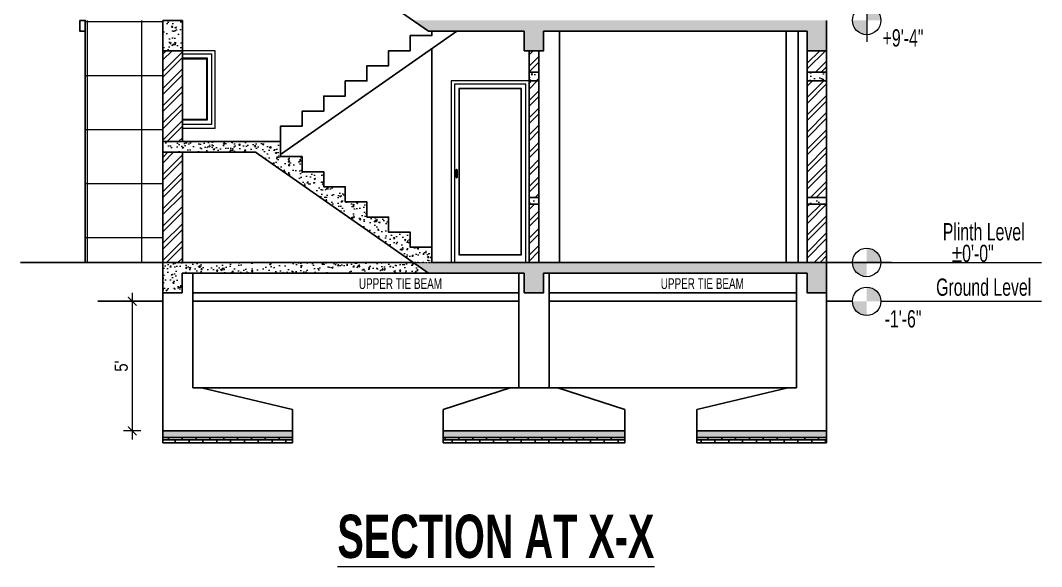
# Model space of a CAD drawing. Header units: inches. Extents: x -9985691 to 3643, y -3270716 to 4788.
# Drawn here: x -4965288 to -4964815.6, y -3265866.1 to -3265613.3 of the extents above; entities that cross this region are included whole.
import ezdxf

# ---------------------------------------------------------------- set-up
doc = ezdxf.new("R2010")
doc.units = ezdxf.units.IN
doc.header["$LTSCALE"] = 2
doc.header["$MEASUREMENT"] = 0
doc.header["$PDMODE"] = 34
doc.linetypes.add('ACAD_ISO02W100', pattern=[15, 12, -3])
doc.linetypes.add('CENTER', pattern=[2, 1.25, -0.25, 0.25, -0.25])
doc.layers.get('0').update_dxf_attribs({"linetype": 'CONTINUOUS'})
doc.layers.get('DEFPOINTS').update_dxf_attribs({"color": 141, "linetype": 'CONTINUOUS'})
for name, color, linetype, lineweight in [('Annotate-Bold.w', 187, 'CONTINUOUS', 18), ('DIM 1-100', 4, 'CONTINUOUS', 13), ('Door-Window', 47, 'CONTINUOUS', 15), ('HATCH', 60, 'ACAD_ISO02W100', 13), ('Text-100.w', 254, 'CONTINUOUS', 9), ('window', 4, 'CONTINUOUS', 13)]:
    doc.layers.add(name, color=color, linetype=linetype, lineweight=lineweight)
doc.styles.add('Arial', font='arial.ttf', dxfattribs={"width": 0.8, "height": 12})
doc.styles.get("Standard").update_dxf_attribs({"font": 'ARIALN.TTF'})
doc.dimstyles.new('1 by 96', dxfattribs={"dimtxt": 6, "dimasz": 4, "dimexe": 4, "dimexo": 4, "dimgap": 2, "dimtad": 1, "dimdec": 0, "dimzin": 0, "dimdsep": 46, "dimlunit": 4, "dimtxsty": 'Standard', "dimblk": 'ARCHTICK', "dimcen": 0, "dimdle": 4, "dimadec": 0, "dimazin": 0, "dimtfac": 1, "dimtdec": 0, "dimtix": 1, "dimtofl": 0, "dimtmove": 1, "dimatfit": 3, "dimldrblk": 'ARCHTICK', "dimfxl": 4, "dimfxlon": 1, "dimtolj": 1, "dimtzin": 0, "dimlwd": -1, "dimlwe": -1, "dimarcsym": 0})
pattern_1 = [(50, (36993.127, -2588.8153), (7.172601826, -0.62752135), [0.75, -8.25]), (355, (36993.127, -2588.815), (-1.387513336, 7.521921337), [0.6, -6.6]), (100.45144446, (36993.7246, -2588.8676), (5.785088467, 6.89439991), [0.63740192, -7.01142112]), (46.1842, (36993.127, -2586.815), (10.672413307, -1.655192808), [1.125, -12.375]), (96.63563549, (36994.016, -2586.953), (9.346619457, 9.741186008), [0.95610342, -10.5171376]), (351.184164, (36993.127, -2586.815), (9.34661945, 9.741186003), [0.9, -9.90000001]), (21, (36994.127, -2587.3153), (5.969070521, -4.0261889067), [0.75, -8.25]), (326, (36994.127, -2587.315), (2.433153319, 7.2515004505), [0.6, -6.6]), (71.45144474, (36994.624, -2587.651), (8.402223767, 3.225311528), [0.6374019, -7.01142112]), (37.5, (36993.1269, -2588.8153), (0.1215985532, 3.3289385383), [0, -6.52, 0, -6.7, 0, -6.625]), (7.5, (36993.127, -2588.8153), (2.6306953744, 3.9441171188), [0, -3.82, 0, -6.37, 0, -2.525]), (327.5, (36990.8969, -2588.8153), (5.3382243617, -0.2255487173), [0, -2.5, 0, -7.8, 0, -10.35]), (317.5, (36989.897, -2588.8153), (5.8318616934, 1.0010498233), [0, -3.25, 0, -5.18, 0, -7.35])]
pattern_2 = [(45, (36993.127, -2588.8153), (-3.977475644, 3.977475644), []), (45, (36995.7785, -2588.8153), (-3.977475644, 3.977475644), [])]

# ---------------------------------------------------------------- blocks, each defined once
blk = doc.blocks.new('_ArchTick')
at = {"color": 0, "linetype": 'ByBlock', "const_width": 0.15}
blk.add_lwpolyline([(-0.5, -0.5), (0.5, 0.5)], dxfattribs=at)
blk = doc.blocks.new('*D1443')
at = {"layer": 'DEFPOINTS', "color": 0, "ltscale": 0.5, "transparency": 16777216}
for p in [(-4965222.14, -3265743.34), (-4965236.23, -3265803.34), (-4965222.14, -3265803.34)]:
    blk.add_point(p, dxfattribs=at)
at = {"layer": 'DIM 1-100', "color": 0, "ltscale": 0.5, "transparency": 16777216}
for p, q in [((-4965232.23, -3265743.34), (-4965240.23, -3265743.34)), ((-4965236.23, -3265739.34), (-4965236.23, -3265807.34)), ((-4965232.23, -3265803.34), (-4965240.23, -3265803.34))]:
    blk.add_line(p, q, dxfattribs=at)
at = {"layer": 'DIM 1-100', "color": 0, "ltscale": 0.5, "transparency": 16777216, "xscale": 4, "yscale": 4, "zscale": 4}
for p, rotation in [((-4965236.23, -3265743.34), 90), ((-4965236.23, -3265803.34), 270)]:
    blk.add_blockref('_ArchTick', p, dxfattribs=dict(at, rotation=rotation))
at = {"layer": 'DIM 1-100', "color": 0, "ltscale": 0.5, "transparency": 16777216, "insert": (-4965241.28, -3265773.34), "char_height": 6, "attachment_point": 5, "rotation": 90}
blk.add_mtext("\\A1;5'", dxfattribs=at)

msp = doc.modelspace()

# ---------------------------------------------------------------- hatches: boundary and pattern name
at = {"ltscale": 0.5}
h = msp.add_hatch(dxfattribs=at)
h.set_pattern_fill('AR-CONC', color=256, style=0)
h.set_pattern_definition([(50, (81375.682, -4530.7035), (7.172601826, -0.62752135), [0.75, -8.25]), (355, (81375.682, -4530.7035), (-1.387513336, 7.521921337), [0.6, -6.6]), (100.4514, (81376.28, -4530.756), (5.785093817, 6.894395421), [0.6374019, -7.01142112]), (46.1842, (81375.682, -4528.7035), (10.672410486, -1.655190143), [1.125, -12.375]), (96.6356, (81376.571, -4528.841), (9.346627055, 9.741178709), [0.95610288, -10.51713]), (351.1842, (81375.682, -4528.704), (9.346619451, 9.74118601), [0.9, -9.9]), (21, (81376.682, -4529.2035), (5.969070521, -4.0261889067), [0.75, -8.25]), (326, (81376.682, -4529.2035), (2.433153319, 7.2515004505), [0.6, -6.6]), (71.4514, (81377.1795, -4529.539), (8.402226286, 3.225304967), [0.6374019, -7.01142112]), (37.5, (81375.682, -4530.7035), (0.1215985532, 3.3289385383), [0, -6.52, 0, -6.7, 0, -6.625]), (7.5, (81375.682, -4530.7035), (2.6306953744, 3.9441171188), [0, -3.82, 0, -6.37, 0, -2.525]), (327.5, (81373.452, -4530.7035), (5.3382243617, -0.2255487173), [0, -2.5, 0, -7.8, 0, -10.35]), (317.5, (81372.452, -4530.7035), (5.8318616934, 1.0010498233), [0, -3.25, 0, -5.18, 0, -7.35])])
h.paths.add_polyline_path([(-4965162.14, -3265806.34), (-4965162.14, -3265803.34), (-4965222.14, -3265803.34), (-4965222.14, -3265806.34)])
h.paths.add_polyline_path([(-4965008.42, -3265806.34), (-4965008.42, -3265803.34), (-4965092.42, -3265803.34), (-4965092.42, -3265806.34)])
h.paths.add_polyline_path([(-4964975.04, -3265803.34), (-4964975.04, -3265806.34), (-4964915.04, -3265806.34), (-4964915.04, -3265803.34)])
h = msp.add_hatch(dxfattribs=at)
h.set_pattern_fill('AR-B816', color=256, scale=0.4, style=0)
h.set_pattern_definition([(0, (81375.682, -4530.7035), (0, 3.2), []), (90, (81375.682, -4530.7035), (-3.2, 3.2), [3.2, -3.2])])
h.paths.add_polyline_path([(-4965162.14, -3265808.84), (-4965162.14, -3265806.34), (-4965222.14, -3265806.34), (-4965222.14, -3265808.84)])
h.paths.add_polyline_path([(-4965092.42, -3265806.34), (-4965092.42, -3265808.84), (-4965008.42, -3265808.84), (-4965008.42, -3265806.34)])
h.paths.add_polyline_path([(-4964975.04, -3265806.34), (-4964975.04, -3265808.84), (-4964915.04, -3265808.84), (-4964915.04, -3265806.34)])
at = {"layer": 'Annotate-Bold.w', "ltscale": 0.005}
h = msp.add_hatch(color=256, dxfattribs=at)
h.dxf.hatch_style = 1
h.paths.add_polyline_path([(-4964896.51, -3265606.74), (-4964896.51, -3265613.34), (-4964889.91, -3265613.34, 0.414214)])
h.paths.add_polyline_path([(-4964896.51, -3265619.93), (-4964896.51, -3265613.34), (-4964903.11, -3265613.34, 0.414214)])
h = msp.add_hatch(color=256, dxfattribs=at)
h.dxf.hatch_style = 1
h.paths.add_polyline_path([(-4964896.51, -3265718.74), (-4964896.51, -3265725.34), (-4964889.91, -3265725.34, 0.414214)])
h.paths.add_polyline_path([(-4964896.51, -3265731.93), (-4964896.51, -3265725.34), (-4964903.11, -3265725.34, 0.414214)])
h = msp.add_hatch(color=256, dxfattribs=at)
h.dxf.hatch_style = 1
h.paths.add_polyline_path([(-4964896.51, -3265736.74), (-4964896.51, -3265743.34), (-4964889.91, -3265743.34, 0.414214)])
h.paths.add_polyline_path([(-4964896.51, -3265749.93), (-4964896.51, -3265743.34), (-4964903.11, -3265743.34, 0.414214)])
at = {"layer": 'Door-Window', "linetype": 'ByBlock'}
h = msp.add_hatch(dxfattribs=at)
h.set_pattern_fill('AR-CONC', color=256)
h.set_pattern_definition(pattern_1)
h.paths.add_polyline_path([(-4965213.05, -3265613.34), (-4965222.14, -3265613.34), (-4965222.14, -3265627.34), (-4965213.05, -3265627.34)])
h = msp.add_hatch(dxfattribs=at)
h.set_pattern_fill('AR-CONC', color=256)
h.set_pattern_definition(pattern_1)
h.paths.add_polyline_path([(-4965054.92, -3265618.34), (-4965054.92, -3265627.34), (-4965045.92, -3265627.34), (-4965045.92, -3265618.34), (-4964924.03, -3265618.34), (-4964924.03, -3265627.34), (-4964915.04, -3265627.34), (-4964915.04, -3265618.34), (-4964915.04, -3265613.34), (-4965106.39, -3265613.34), (-4965099.25, -3265618.34)])
h = msp.add_hatch(dxfattribs=at)
h.set_pattern_fill('AR-CONC', color=256)
h.set_pattern_definition(pattern_1)
h.paths.add_polyline_path([(-4965048.17, -3265637.34), (-4965052.67, -3265637.34), (-4965052.67, -3265641.34), (-4965048.17, -3265641.34)])
h = msp.add_hatch(dxfattribs=at)
h.set_pattern_fill('AR-CONC', color=256)
h.set_pattern_definition(pattern_1)
h.paths.add_polyline_path([(-4964915.04, -3265637.34), (-4964924.03, -3265637.34), (-4964924.03, -3265641.34), (-4964915.04, -3265641.34)])
h = msp.add_hatch(dxfattribs=at)
h.set_pattern_fill('AR-CONC', color=256)
h.set_pattern_definition(pattern_1)
h.paths.add_polyline_path([(-4965097.67, -3265718.34), (-4965107.67, -3265718.34), (-4965107.67, -3265711.34), (-4965117.67, -3265711.34), (-4965117.67, -3265704.34), (-4965127.67, -3265704.34), (-4965127.67, -3265697.34), (-4965137.67, -3265697.34), (-4965137.67, -3265690.34), (-4965147.67, -3265690.34), (-4965147.67, -3265683.34), (-4965157.67, -3265683.34), (-4965157.67, -3265676.34), (-4965167.67, -3265676.34), (-4965167.67, -3265669.34), (-4965222.14, -3265669.34), (-4965222.14, -3265674.34), (-4965179.25, -3265674.34), (-4965106.39, -3265725.34), (-4965097.67, -3265725.34)])
h = msp.add_hatch(dxfattribs=at)
h.set_pattern_fill('AR-CONC', color=256)
h.set_pattern_definition(pattern_1)
h.paths.add_polyline_path([(-4965048.17, -3265698.34), (-4965048.17, -3265695.34), (-4965052.67, -3265695.34), (-4965052.67, -3265698.34)])
h = msp.add_hatch(dxfattribs=at)
h.set_pattern_fill('AR-CONC', color=256)
h.set_pattern_definition(pattern_1)
h.paths.add_polyline_path([(-4964915.04, -3265695.34), (-4964924.03, -3265695.34), (-4964924.03, -3265698.34), (-4964915.04, -3265698.34)])
h = msp.add_hatch(dxfattribs=at)
h.set_pattern_fill('AR-CONC', color=256)
h.set_pattern_definition(pattern_1)
h.paths.add_polyline_path([(-4965106.39, -3265725.34), (-4965222.14, -3265725.34), (-4965222.14, -3265739.34), (-4965213.14, -3265739.34), (-4965213.14, -3265730.34), (-4965099.25, -3265730.34)])
h = msp.add_hatch(dxfattribs=at)
h.set_pattern_fill('AR-CONC', color=256)
h.set_pattern_definition(pattern_1)
h.paths.add_polyline_path([(-4965054.92, -3265739.34), (-4965045.92, -3265739.34), (-4965045.92, -3265730.34), (-4964924.04, -3265730.34), (-4964924.04, -3265739.34), (-4964915.04, -3265739.34), (-4964915.04, -3265725.34), (-4964924.04, -3265725.34), (-4965106.39, -3265725.34), (-4965099.25, -3265730.34), (-4965054.92, -3265730.34)])
at = {"layer": 'HATCH', "transparency": 33554661}
h = msp.add_hatch(dxfattribs=at)
h.set_pattern_fill('ANSI37', color=256, scale=200, angle=45)
h.set_pattern_definition([(90, (36993.127, -2588.815), (-25, 0), []), (180, (36993.127, -2588.815), (-4e-15, -25), [])])
h.paths.add_polyline_path([(-4965257.95, -3265725.34), (-4965222.14, -3265725.34), (-4965222.14, -3265613.34), (-4965257.95, -3265613.34), (-4965257.95, -3265618.34)])
at = {"layer": 'HATCH', "ltscale": 0.01}
h = msp.add_hatch(dxfattribs=at)
h.set_pattern_fill('ANSI32', color=256, scale=15, style=0)
h.set_pattern_definition(pattern_2)
h.paths.add_polyline_path([(-4965213.05, -3265627.34), (-4965222.14, -3265627.34), (-4965222.14, -3265669.34), (-4965213.05, -3265669.34)])
h = msp.add_hatch(dxfattribs=at)
h.set_pattern_fill('ANSI32', color=256, scale=15, style=0)
h.set_pattern_definition(pattern_2)
h.paths.add_polyline_path([(-4965048.17, -3265627.34), (-4965052.67, -3265627.34), (-4965052.67, -3265637.34), (-4965048.17, -3265637.34)])
h = msp.add_hatch(dxfattribs=at)
h.set_pattern_fill('ANSI32', color=256, scale=15, style=0)
h.set_pattern_definition(pattern_2)
h.paths.add_polyline_path([(-4964915.04, -3265627.34), (-4964924.03, -3265627.34), (-4964924.03, -3265637.34), (-4964915.04, -3265637.34)])
h = msp.add_hatch(dxfattribs=at)
h.set_pattern_fill('ANSI32', color=256, scale=15, style=0)
h.set_pattern_definition(pattern_2)
h.paths.add_polyline_path([(-4965048.17, -3265641.34), (-4965052.67, -3265641.34), (-4965052.67, -3265695.34), (-4965048.17, -3265695.34)])
h = msp.add_hatch(dxfattribs=at)
h.set_pattern_fill('ANSI32', color=256, scale=15, style=0)
h.set_pattern_definition(pattern_2)
h.paths.add_polyline_path([(-4964915.04, -3265641.34), (-4964924.03, -3265641.34), (-4964924.03, -3265695.34), (-4964915.04, -3265695.34)])
h = msp.add_hatch(dxfattribs=at)
h.set_pattern_fill('ANSI32', color=256, scale=15, style=0)
h.set_pattern_definition(pattern_2)
h.paths.add_polyline_path([(-4965213.05, -3265674.34), (-4965222.14, -3265674.34), (-4965222.14, -3265725.34), (-4965213.05, -3265725.34)])
h = msp.add_hatch(dxfattribs=at)
h.set_pattern_fill('ANSI32', color=256, scale=15, style=0)
h.set_pattern_definition(pattern_2)
h.paths.add_polyline_path([(-4965048.17, -3265698.34), (-4965052.67, -3265698.34), (-4965052.67, -3265725.34), (-4965048.17, -3265725.34)])
h = msp.add_hatch(dxfattribs=at)
h.set_pattern_fill('ANSI32', color=256, scale=15, style=0)
h.set_pattern_definition(pattern_2)
h.paths.add_polyline_path([(-4964915.04, -3265698.34), (-4964924.03, -3265698.34), (-4964924.03, -3265725.34), (-4964915.04, -3265725.34)])

# ---------------------------------------------------------------- linework, layer by layer
at = {"ltscale": 0.5}
for p, q in [((-4965179.25, -3265562.34), (-4965099.25, -3265618.34)), ((-4965222.14, -3265613.34), (-4965213.05, -3265613.34)), ((-4965222.14, -3265725.34), (-4965222.14, -3265613.34)), ((-4965213.05, -3265669.34), (-4965213.05, -3265613.34)), ((-4964915.04, -3265725.34), (-4964915.04, -3265613.34)), ((-4965257.95, -3265725.34), (-4965257.95, -3265618.34)), ((-4965167.67, -3265675.44), (-4965086.1, -3265618.34)), ((-4965099.25, -3265618.34), (-4965054.92, -3265618.34)), ((-4965045.92, -3265618.34), (-4964924.03, -3265618.34)), ((-4965038.67, -3265725.34), (-4965038.67, -3265618.34)), ((-4964933.74, -3265618.34), (-4964933.74, -3265725.34)), ((-4964928.23, -3265725.34), (-4964928.23, -3265618.34)), ((-4964924.03, -3265618.34), (-4964924.03, -3265725.34)), ((-4965097.67, -3265725.34), (-4965097.67, -3265626.44)), ((-4965052.67, -3265725.34), (-4965052.67, -3265627.34)), ((-4965048.17, -3265725.34), (-4965048.17, -3265627.34)), ((-4965167.67, -3265669.34), (-4965222.14, -3265669.34)), ((-4965179.25, -3265674.34), (-4965222.14, -3265674.34)), ((-4965213.05, -3265725.34), (-4965213.05, -3265674.34)), ((-4965179.25, -3265674.34), (-4965099.25, -3265730.34)), ((-4965257.95, -3265725.34), (-4965287.95, -3265725.34)), ((-4965257.95, -3265725.34), (-4965106.39, -3265725.34)), ((-4965222.14, -3265743.34), (-4965222.14, -3265725.34)), ((-4965097.67, -3265725.34), (-4964915.04, -3265725.34)), ((-4964915.04, -3265725.34), (-4964885.04, -3265725.34)), ((-4964915.04, -3265743.34), (-4964915.04, -3265725.34)), ((-4965213.14, -3265730.34), (-4965054.92, -3265730.34)), ((-4965208.14, -3265730.34), (-4965208.14, -3265783.34)), ((-4965057.42, -3265730.34), (-4965057.42, -3265783.34)), ((-4965045.92, -3265730.34), (-4964924.04, -3265730.34)), ((-4965043.42, -3265730.34), (-4965043.42, -3265783.34)), ((-4964929.04, -3265730.34), (-4964929.04, -3265783.34)), ((-4965252.14, -3265743.34), (-4965222.14, -3265743.34)), ((-4965222.14, -3265739.34), (-4965222.14, -3265808.84)), ((-4965208.14, -3265739.34), (-4965057.42, -3265739.34)), ((-4965208.14, -3265743.34), (-4965057.42, -3265743.34)), ((-4965043.42, -3265739.34), (-4964929.04, -3265739.34)), ((-4965043.42, -3265743.34), (-4964929.04, -3265743.34)), ((-4964915.04, -3265739.34), (-4964915.04, -3265808.84)), ((-4964915.04, -3265743.34), (-4964903.11, -3265743.34)), ((-4965208.14, -3265783.34), (-4965204.14, -3265783.34)), ((-4965208.14, -3265783.34), (-4965057.42, -3265783.34)), ((-4965162.14, -3265793.34), (-4965204.14, -3265783.34)), ((-4965061.42, -3265783.34), (-4965092.42, -3265793.34)), ((-4965057.42, -3265783.34), (-4965061.42, -3265783.34)), ((-4965057.42, -3265783.34), (-4964929.04, -3265783.34)), ((-4965039.42, -3265783.34), (-4965043.42, -3265783.34)), ((-4965008.42, -3265793.34), (-4965039.42, -3265783.34)), ((-4964975.04, -3265793.34), (-4964933.04, -3265783.34)), ((-4964929.04, -3265783.34), (-4964933.04, -3265783.34)), ((-4965162.14, -3265793.34), (-4965162.14, -3265803.34)), ((-4965092.42, -3265793.34), (-4965092.42, -3265808.84)), ((-4965008.42, -3265808.84), (-4965008.42, -3265793.34)), ((-4964975.04, -3265793.34), (-4964975.04, -3265803.34)), ((-4965222.14, -3265803.34), (-4965162.14, -3265803.34)), ((-4965162.14, -3265803.34), (-4965162.14, -3265808.84)), ((-4965092.42, -3265803.34), (-4965008.42, -3265803.34)), ((-4964915.04, -3265803.34), (-4964975.04, -3265803.34)), ((-4964975.04, -3265803.34), (-4964975.04, -3265808.84)), ((-4965222.14, -3265806.34), (-4965162.14, -3265806.34)), ((-4965222.14, -3265808.84), (-4965162.14, -3265808.84)), ((-4965222.14, -3265808.84), (-4965162.14, -3265808.84)), ((-4965092.42, -3265806.34), (-4965008.42, -3265806.34)), ((-4965092.42, -3265808.84), (-4965008.42, -3265808.84)), ((-4965092.42, -3265808.84), (-4965008.42, -3265808.84)), ((-4964915.04, -3265806.34), (-4964975.04, -3265806.34)), ((-4964915.04, -3265808.84), (-4964975.04, -3265808.84)), ((-4964975.04, -3265808.84), (-4964915.04, -3265808.84))]:
    msp.add_line(p, q, dxfattribs=at)
for points in [[(-4965260.46, -3265613.34), (-4965257.95, -3265613.34), (-4965257.95, -3265618.34), (-4965260.46, -3265618.34)], [(-4965052.67, -3265637.34), (-4965048.17, -3265637.34), (-4965048.17, -3265641.34), (-4965052.67, -3265641.34)], [(-4964924.03, -3265637.34), (-4964915.04, -3265637.34), (-4964915.04, -3265641.34), (-4964924.03, -3265641.34)], [(-4965052.67, -3265695.34), (-4965048.17, -3265695.34), (-4965048.17, -3265698.34), (-4965052.67, -3265698.34)], [(-4964924.03, -3265695.34), (-4964915.04, -3265695.34), (-4964915.04, -3265698.34), (-4964924.03, -3265698.34)]]:
    msp.add_lwpolyline(points, close=True, dxfattribs=at)
for points in [[(-4965213.05, -3265618.34), (-4965213.05, -3265627.34), (-4965222.14, -3265627.34), (-4965222.14, -3265618.34)], [(-4965097.67, -3265618.34), (-4965097.67, -3265620.34), (-4965107.67, -3265620.34), (-4965107.67, -3265627.34), (-4965117.67, -3265627.34), (-4965117.67, -3265634.34), (-4965127.67, -3265634.34), (-4965127.67, -3265641.34), (-4965137.67, -3265641.34), (-4965137.67, -3265648.34), (-4965147.67, -3265648.34), (-4965147.67, -3265655.34), (-4965157.67, -3265655.34), (-4965157.67, -3265662.34), (-4965167.67, -3265662.34), (-4965167.67, -3265669.34)], [(-4965045.92, -3265618.34), (-4965045.92, -3265627.34), (-4965054.92, -3265627.34), (-4965054.92, -3265618.34)], [(-4964915.04, -3265618.34), (-4964915.04, -3265627.34), (-4964924.04, -3265627.34), (-4964924.04, -3265618.34)], [(-4965097.67, -3265725.34), (-4965097.67, -3265718.34), (-4965107.67, -3265718.34), (-4965107.67, -3265711.34), (-4965117.67, -3265711.34), (-4965117.67, -3265704.34), (-4965127.67, -3265704.34), (-4965127.67, -3265697.34), (-4965137.67, -3265697.34), (-4965137.67, -3265690.34), (-4965147.67, -3265690.34), (-4965147.67, -3265683.34), (-4965157.67, -3265683.34), (-4965157.67, -3265676.34), (-4965167.67, -3265676.34), (-4965167.67, -3265669.34)], [(-4965213.14, -3265730.34), (-4965213.14, -3265739.34), (-4965222.14, -3265739.34), (-4965222.14, -3265725.34), (-4965213.14, -3265725.34)], [(-4964924.04, -3265725.34), (-4964915.04, -3265725.34), (-4964915.04, -3265739.34), (-4964924.04, -3265739.34), (-4964924.04, -3265730.34)], [(-4965045.92, -3265730.34), (-4965045.92, -3265739.34), (-4965054.92, -3265739.34), (-4965054.92, -3265730.34)]]:
    msp.add_lwpolyline(points, dxfattribs=at)
at = {"layer": 'Annotate-Bold.w', "ltscale": 0.005}
msp.add_line((-4964896.49, -3265603.43), (-4964896.49, -3265623.22), dxfattribs=at)
at = {"layer": 'Annotate-Bold.w', "linetype": 'CENTER', "ltscale": 0.01}
msp.add_line((-4965278.68, -3265725.34), (-4964889.91, -3265725.34), dxfattribs=at)
at = {"layer": 'Annotate-Bold.w'}
for p, q in [((-4964889.91, -3265725.34), (-4964815.6, -3265725.34)), ((-4964889.91, -3265743.34), (-4964815.6, -3265743.34))]:
    msp.add_line(p, q, dxfattribs=at)
at = {"layer": 'Annotate-Bold.w', "ltscale": 0.005}
for centre in [(-4964896.51, -3265613.34), (-4964896.51, -3265725.34), (-4964896.51, -3265743.34)]:
    msp.add_circle(centre, 6.6, dxfattribs=at)
at = {"layer": 'window'}
for p, q in [((-4965197.92, -3265627.34), (-4965213.05, -3265627.34)), ((-4965213.05, -3265628.84), (-4965199.42, -3265628.84)), ((-4965199.42, -3265661.34), (-4965199.42, -3265628.84)), ((-4965197.92, -3265663.34), (-4965197.92, -3265627.34)), ((-4965201.42, -3265630.84), (-4965213.05, -3265630.84)), ((-4965213.05, -3265631.09), (-4965201.67, -3265631.09)), ((-4965201.67, -3265631.09), (-4965201.42, -3265630.84)), ((-4965201.67, -3265659.09), (-4965201.67, -3265631.09)), ((-4965201.42, -3265659.34), (-4965201.42, -3265630.84)), ((-4965084.98, -3265645.03), (-4965085.21, -3265644.8)), ((-4965056.36, -3265645.03), (-4965056.14, -3265644.8)), ((-4965213.05, -3265659.09), (-4965201.67, -3265659.09)), ((-4965213.05, -3265659.34), (-4965201.42, -3265659.34)), ((-4965213.05, -3265661.34), (-4965199.42, -3265661.34)), ((-4965197.92, -3265663.34), (-4965213.05, -3265663.34)), ((-4965201.42, -3265659.34), (-4965201.67, -3265659.09)), ((-4965086.45, -3265682.49), (-4965086.44, -3265682.45)), ((-4965086.45, -3265682.52), (-4965086.44, -3265682.45)), ((-4965086.45, -3265682.52), (-4965086.45, -3265682.49)), ((-4965086.45, -3265685.91), (-4965086.45, -3265682.52)), ((-4965086.44, -3265682.45), (-4965086.42, -3265682.42)), ((-4965086.42, -3265682.42), (-4965086.4, -3265682.39)), ((-4965086.37, -3265682.36), (-4965086.4, -3265682.39)), ((-4965086.34, -3265682.34), (-4965086.37, -3265682.36)), ((-4965086.34, -3265682.34), (-4965086.3, -3265682.32)), ((-4965086.26, -3265682.31), (-4965086.3, -3265682.32)), ((-4965086.22, -3265682.3), (-4965086.26, -3265682.31)), ((-4965086.18, -3265682.3), (-4965086.22, -3265682.3)), ((-4965086.14, -3265682.3), (-4965086.18, -3265682.3)), ((-4965086.14, -3265682.3), (-4965086.09, -3265682.31)), ((-4965086.09, -3265682.31), (-4965086.06, -3265682.32)), ((-4965086.06, -3265682.32), (-4965086.02, -3265682.34)), ((-4965086.02, -3265682.34), (-4965085.99, -3265682.36)), ((-4965085.99, -3265682.36), (-4965085.96, -3265682.39)), ((-4965085.94, -3265682.42), (-4965085.96, -3265682.39)), ((-4965085.92, -3265682.45), (-4965085.94, -3265682.42)), ((-4965085.91, -3265682.49), (-4965085.92, -3265682.45)), ((-4965085.91, -3265682.49), (-4965085.91, -3265682.52)), ((-4965085.91, -3265682.52), (-4965085.91, -3265685.91)), ((-4965086.45, -3265685.95), (-4965086.45, -3265685.91)), ((-4965086.44, -3265685.98), (-4965086.45, -3265685.95)), ((-4965086.44, -3265685.98), (-4965086.42, -3265686.01)), ((-4965086.42, -3265686.01), (-4965086.4, -3265686.04)), ((-4965086.4, -3265686.04), (-4965086.37, -3265686.07)), ((-4965086.34, -3265686.09), (-4965086.37, -3265686.07)), ((-4965086.35, -3265683.19), (-4965086.36, -3265683.22)), ((-4965086.36, -3265683.22), (-4965086.36, -3265683.24)), ((-4965086.36, -3265683.24), (-4965086.36, -3265684.95)), ((-4965086.36, -3265684.97), (-4965086.36, -3265684.95)), ((-4965086.35, -3265684.99), (-4965086.36, -3265684.97)), ((-4965086.34, -3265683.17), (-4965086.35, -3265683.19)), ((-4965086.34, -3265685.01), (-4965086.35, -3265684.99)), ((-4965086.33, -3265683.15), (-4965086.34, -3265683.17)), ((-4965086.33, -3265685.03), (-4965086.34, -3265685.01)), ((-4965086.3, -3265686.11), (-4965086.34, -3265686.09)), ((-4965086.31, -3265683.13), (-4965086.33, -3265683.15)), ((-4965086.31, -3265685.05), (-4965086.33, -3265685.03)), ((-4965086.28, -3265683.12), (-4965086.31, -3265683.13)), ((-4965086.28, -3265685.07), (-4965086.31, -3265685.05)), ((-4965086.3, -3265686.11), (-4965086.26, -3265686.12)), ((-4965086.26, -3265683.11), (-4965086.28, -3265683.12)), ((-4965086.26, -3265685.08), (-4965086.28, -3265685.07)), ((-4965086.23, -3265683.1), (-4965086.26, -3265683.11)), ((-4965086.23, -3265685.09), (-4965086.26, -3265685.08)), ((-4965086.22, -3265686.13), (-4965086.26, -3265686.12)), ((-4965086.21, -3265683.09), (-4965086.23, -3265683.1)), ((-4965086.21, -3265685.09), (-4965086.23, -3265685.09)), ((-4965086.18, -3265686.13), (-4965086.22, -3265686.13)), ((-4965086.18, -3265683.09), (-4965086.21, -3265683.09)), ((-4965086.18, -3265685.09), (-4965086.21, -3265685.09)), ((-4965086.15, -3265683.09), (-4965086.18, -3265683.09)), ((-4965086.15, -3265685.09), (-4965086.18, -3265685.09)), ((-4965086.18, -3265686.13), (-4965086.14, -3265686.13)), ((-4965086.12, -3265683.1), (-4965086.15, -3265683.09)), ((-4965086.12, -3265685.09), (-4965086.15, -3265685.09)), ((-4965086.14, -3265686.13), (-4965086.09, -3265686.12)), ((-4965086.1, -3265683.11), (-4965086.12, -3265683.1)), ((-4965086.1, -3265685.08), (-4965086.12, -3265685.09)), ((-4965086.07, -3265683.12), (-4965086.1, -3265683.11)), ((-4965086.07, -3265685.07), (-4965086.1, -3265685.08)), ((-4965086.06, -3265686.11), (-4965086.09, -3265686.12)), ((-4965086.05, -3265683.13), (-4965086.07, -3265683.12)), ((-4965086.05, -3265685.05), (-4965086.07, -3265685.07)), ((-4965086.02, -3265686.09), (-4965086.06, -3265686.11)), ((-4965086.03, -3265683.15), (-4965086.05, -3265683.13)), ((-4965086.03, -3265685.03), (-4965086.05, -3265685.05)), ((-4965086.02, -3265683.17), (-4965086.03, -3265683.15)), ((-4965086.02, -3265685.01), (-4965086.03, -3265685.03)), ((-4965086.01, -3265683.19), (-4965086.02, -3265683.17)), ((-4965086.01, -3265684.99), (-4965086.02, -3265685.01)), ((-4965086.02, -3265686.09), (-4965085.99, -3265686.07)), ((-4965086, -3265683.22), (-4965086.01, -3265683.19)), ((-4965086, -3265684.97), (-4965086.01, -3265684.99)), ((-4965086, -3265683.24), (-4965086, -3265683.22)), ((-4965086, -3265684.95), (-4965086, -3265683.24)), ((-4965086, -3265684.95), (-4965086, -3265684.97)), ((-4965085.99, -3265686.07), (-4965085.96, -3265686.04)), ((-4965085.96, -3265686.04), (-4965085.94, -3265686.01)), ((-4965085.92, -3265685.98), (-4965085.94, -3265686.01)), ((-4965085.91, -3265685.91), (-4965085.92, -3265685.98)), ((-4965085.91, -3265685.95), (-4965085.92, -3265685.98)), ((-4965085.91, -3265685.95), (-4965085.91, -3265685.91)), ((-4965084.98, -3265721.65), (-4965085.21, -3265721.87)), ((-4965056.14, -3265721.87), (-4965056.36, -3265721.65))]:
    msp.add_line(p, q, dxfattribs=at)
for points in [[(-4965088.67, -3265725.34), (-4965052.67, -3265725.34), (-4965052.67, -3265641.34), (-4965088.67, -3265641.34)], [(-4965085.21, -3265721.87), (-4965056.14, -3265721.87), (-4965056.14, -3265644.8), (-4965085.21, -3265644.8)], [(-4965084.98, -3265721.65), (-4965056.36, -3265721.65), (-4965056.36, -3265645.03), (-4965084.98, -3265645.03)]]:
    msp.add_lwpolyline(points, close=True, dxfattribs=at)
msp.add_lwpolyline([(-4965054.17, -3265725.34), (-4965054.17, -3265642.84), (-4965087.17, -3265642.84), (-4965087.17, -3265725.34)], dxfattribs=at)

# ---------------------------------------------------------------- texts
at = {"layer": 'Annotate-Bold.w', "ltscale": 0.005, "style": 'Arial'}
for s, insert, char_height, width, attachment_point in [('\\A1;\\pt55.97313;{\\fArial Narrow|b0|i0|c0|p34;+9\'-4"}', (-4964879.68, -3265625.55), 7.9962, 73.8752, 8), ('\\A1;{\\fArial Narrow|b0|i0|c0|p34;Plinth Level}', (-4964842.38, -3265707.16), 7.9962, 82.6277, 2), ('\\A1;\\pt55.97313;{\\fArial Narrow|b0|i0|c0|p34;±0\'-0"}', (-4964847.49, -3265725.27), 7.9962, 73.8752, 8), ('\\A1;{\\fArial Narrow|b0|i0|c0|p34;UPPER TIE BEAM}', (-4965112.17, -3265732.64), 5, 82.6277, 2), ('\\A1;{\\fArial Narrow|b0|i0|c0|p34;UPPER TIE BEAM}', (-4964972.54, -3265732.64), 5, 82.6277, 2), ('\\A1;{\\fArial Narrow|b0|i0|c0|p34;Ground Level}', (-4964842.38, -3265732.78), 7.9962, 82.6277, 2), ('\\A1;\\pt55.97313;{\\fArial Narrow|b0|i0|c0|p34;-1\'-6"}', (-4964879.68, -3265755.55), 7.9962, 73.8752, 8)]:
    msp.add_mtext(s, dxfattribs=dict(at, insert=insert, char_height=char_height, width=width, attachment_point=attachment_point))
at = {"layer": 'Text-100.w', "insert": (-4965068.03, -3265842.11), "char_height": 20, "width": 569.1024, "attachment_point": 2, "style": 'Arial'}
msp.add_mtext('\\A1;{\\fArial Narrow|b1|i0|c0|p34;\\LSECTION AT X-X}', dxfattribs=at)

# ---------------------------------------------------------------- dimensions: what is measured, and where the dimension line sits
at = {"layer": 'DIM 1-100', "ltscale": 0.5}
dim = msp.add_linear_dim(base=(-4965236.23, -3265803.34), p1=(-4965222.14, -3265743.34), p2=(-4965222.14, -3265803.34), angle=90, dimstyle='1 by 96', dxfattribs=at)
dim.commit()
dim.dimension.update_dxf_attribs({"geometry": '*D1443', "text_midpoint": (-4965241.28, -3265773.34)})

doc.saveas('drawing.dxf')
